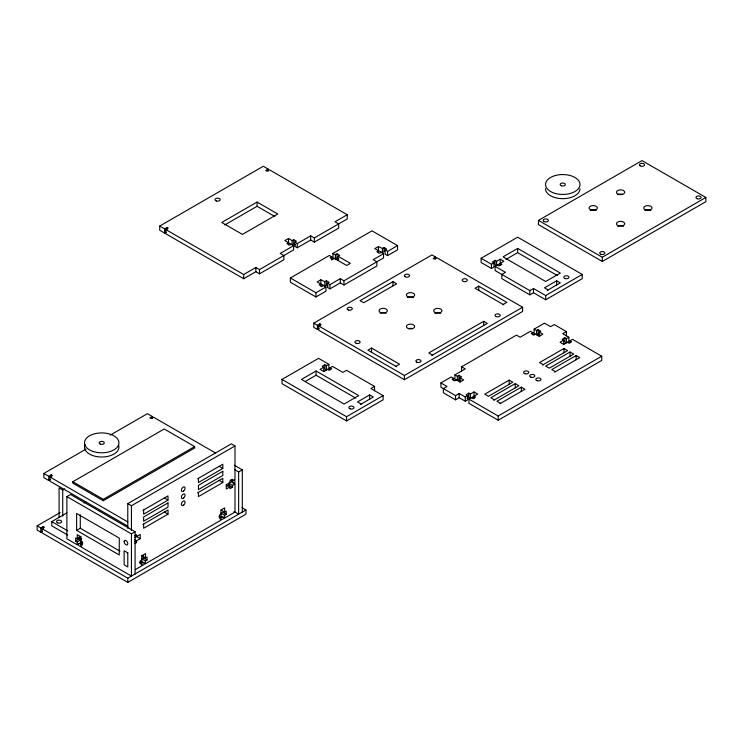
<?xml version="1.0" encoding="UTF-8"?>
<svg xmlns="http://www.w3.org/2000/svg" width="743" height="743" viewBox="0 0 743 743"><rect width="100%" height="100%" fill="white"/><g stroke="black" fill="none" stroke-linecap="round" stroke-linejoin="round"><path stroke-width="1.11" d="M166.228 232.141L164.602 233.079L159.726 230.265L159.726 226.048L263.282 166.265L268.158 169.079L268.158 171.187M159.726 226.048L164.602 228.863L167.036 227.451L168.252 228.157L165.819 229.568L165.819 233.785L243.667 278.727L255.852 271.697L259.502 273.805L283.872 259.744L283.872 255.518L280.213 253.409L293.615 245.673L293.615 249.889L259.502 269.588L255.852 267.48L243.667 274.511L165.819 229.568M268.158 169.079L265.715 170.481L266.932 171.187L269.375 169.775L347.222 214.727L347.222 218.944L314.326 237.936L310.676 235.828L297.274 243.565L294.832 242.153L294.832 246.379L297.274 247.781L310.676 240.045L314.326 242.153L338.697 228.092L338.697 223.866L335.037 221.758L347.222 214.727M257.069 202.068L221.739 222.463L242.45 234.416L277.78 214.021L257.069 202.068L257.069 206.285L224.683 224.98M294.832 242.153L296.42 241.243L293.736 239.692L292.157 240.611L288.498 238.494L284.848 240.611L293.615 245.673M288.498 242.72L286.919 243.63L289.594 245.181L291.182 244.261M295.528 244.949L293.736 243.918L292.157 244.828L292.157 240.611M328.183 286.027L326.4 284.996L324.812 285.906L320.827 284.012L319.239 284.931L321.923 286.473L323.502 285.563L325.945 286.965L325.945 291.191L315.942 296.968L290.355 282.191L290.355 277.975L329.335 255.462L331.777 256.874L331.777 260.041M338.111 260.533L338.111 256.307L350.297 263.347L346.637 265.455L332.994 257.58L332.994 253.354L371.974 230.85L397.561 245.617L397.561 249.834L387.558 255.611L385.106 254.199L385.106 249.982L386.685 249.063L384.01 247.512L382.422 248.431L378.438 246.537L374.778 248.645L382.422 252.648L384.01 251.738L384.01 247.512M331.777 256.874L330.189 257.784L332.873 259.335L334.452 258.415M332.994 253.354L335.427 254.765L337.016 253.846L339.69 255.397L338.111 256.307M338.799 259.103L337.016 258.072L335.427 258.982L335.427 254.765M327.496 283.241L329.948 284.653L340.303 278.671L343.963 280.789L383.555 257.923L383.555 253.707L373.2 259.688L376.85 261.796L376.85 266.013L343.963 285.006L340.303 282.897L329.948 288.878L327.496 287.457L327.496 283.241L329.075 282.321L326.4 280.78L324.812 281.69L320.827 279.795L317.168 281.903L320.827 284.012M378.438 250.753L376.85 251.663L379.534 253.214L381.113 252.304L383.555 253.707M290.355 277.975L315.942 292.742L325.945 286.965M385.106 249.982L387.558 251.394L397.561 245.617M50.348 479.541L48.722 480.48L43.846 477.675L43.846 473.449L86.077 449.069M110.205 435.138L147.402 413.665L152.278 416.479L152.278 418.588M319.072 328.536L317.447 329.474L313.797 327.366L313.797 323.14L431.962 254.914L435.621 257.032L435.621 259.14M43.846 473.449L48.722 476.263L51.156 474.861L52.381 475.557L49.939 476.969L49.939 481.185L127.787 526.128M152.278 416.479L149.835 417.882L151.061 418.588L153.495 417.185L215.377 452.905M313.797 323.14L317.447 325.258L319.889 323.846L321.106 324.552L318.663 325.954L318.663 330.18L404.433 379.692L522.608 311.466L522.608 307.249L436.838 257.728L434.404 259.14L433.188 258.434L435.621 257.032M392.982 281.643L360.086 300.636L363.745 302.745L396.632 283.752L392.982 281.643L392.982 285.869M72.833 481.743L164.203 428.99L194.657 446.571L194.657 447.983L103.286 500.736L72.833 483.145L72.833 481.743L103.286 499.324L194.657 446.571M59.078 517.407L59.078 487.872L62.737 489.981L64.734 488.829M538.461 220.383L642.017 160.599L705.85 197.452L705.85 201.678L602.294 261.462L538.461 224.609L538.461 220.383L602.294 257.236L705.85 197.452M75.647 541.043L79.306 538.935L80.885 539.845L77.235 541.953L75.647 541.043L75.647 537.951L77.235 538.861L77.235 534.644L80.885 536.752L80.885 542.659L77.235 544.768L66.879 538.796L66.879 496.593L70.529 494.485L135.096 531.756L135.096 573.958M495.126 266.365L503.903 261.295L500.243 259.186L496.593 261.295L495.005 260.384L492.33 261.935L493.909 262.846L493.909 267.062L491.476 268.474L481.12 262.493L481.12 258.276L517.667 237.175L582.233 274.455L582.233 278.671L545.687 299.773L533.502 292.742L529.852 294.85L501.831 278.671L501.831 274.455L505.481 272.337L495.126 266.365L495.126 270.582L529.852 290.624L533.502 288.516L545.687 295.547L582.233 274.455M374.565 390.688L374.565 386.471L370.906 388.58L383.091 395.61L383.091 399.836L346.544 420.937L281.978 383.657L281.978 379.432L318.524 358.34L328.88 364.311L328.88 368.537L323.762 371.491L320.103 369.373L323.762 367.265L323.762 371.491M42.425 531.245L40.809 532.183L37.15 530.075L37.15 525.849L60.183 512.549M517.667 248.422L503.048 256.864L545.687 281.486L560.306 273.043L517.667 248.422L517.667 252.648L557.334 275.551M481.12 258.276L491.476 264.248L493.909 262.846M37.15 525.849L40.809 527.957L43.243 526.555L44.459 527.261L42.026 528.663L42.026 532.889L127.787 582.401L245.961 514.175L245.961 509.958L241.977 507.655M67.724 535.062L51.769 525.849L51.769 521.632L66.851 512.921M83.94 503.057L85.956 501.896M505.974 259.4L517.667 252.648M328.88 364.311L326.437 365.723L324.858 364.804L322.174 366.355L323.762 367.265M316.081 370.998L301.463 379.432L344.102 404.053L358.72 395.61L316.081 370.998L316.081 375.215L355.748 398.118M305.364 381.41L316.081 375.215M330.096 369.94L330.096 367.831L332.53 366.42L342.885 372.401L346.544 370.293L374.565 386.471M395.908 366.327L399.558 364.219L371.537 348.04L367.887 350.157L396.558 366.708M503.113 304.435L506.763 302.327L478.743 286.148L475.093 288.256L503.763 304.816M76.622 530.353L119.261 554.975L119.261 538.09L76.622 513.469L76.622 530.353L80.281 528.245L119.939 551.139M127.787 528.384L127.787 503.624L231.342 443.84L234.992 445.949L234.992 479.709L232.559 481.12L230.729 480.062M127.787 503.624L131.446 505.732L234.992 445.949M77.235 538.861L80.885 536.752M66.879 496.593L131.446 533.873L131.446 576.066L80.885 546.885L80.885 544.071L82.714 543.012M142.897 510.376L167.992 495.887L167.992 500.104L143.631 514.175L143.631 509.958M197.722 478.724L222.816 464.236L222.816 468.452L198.446 482.523L198.446 478.306M431.785 355.46L487.278 323.428L483.619 321.32L428.795 352.962L432.454 355.08M547.285 290.411L560.306 282.888L556.656 280.78L544.47 287.81L548.12 289.928M142.897 524.447L167.992 509.958L167.992 514.175L143.631 528.245L143.631 524.019M197.722 492.795L222.816 478.306L222.816 482.523L198.446 496.593L198.446 492.368M360.318 404.545L373.348 397.022L369.689 394.914L357.504 401.944L361.163 404.053M318.663 325.954L404.433 375.475L522.608 307.249M131.446 533.873L135.096 531.756M234.677 469.678L238.652 471.972L242.311 469.864L242.311 512.066M134.771 535.74L136.563 534.709L136.563 536.539M134.734 537.598L140.213 534.431L140.213 538.656L136.563 540.765L134.734 539.706M232.559 487.167L228.909 485.058L228.909 483.229L232.559 485.337L232.559 487.167L229.884 488.718L229.884 486.888L226.225 488.996L226.225 484.77L231.342 481.817L234.992 483.934L234.992 512.066L224.646 518.047L220.987 515.93L220.987 510.023L224.646 507.915L224.646 512.131L226.225 511.221L226.225 514.314L224.646 515.233L220.987 513.116L222.575 512.206L226.225 514.314M281.978 379.432L346.544 416.712L383.091 395.61M227.117 486.089L228.909 485.058M232.559 485.337L234.992 483.934M134.771 543.625L136.563 542.594L136.563 540.765M461.626 370.989L461.626 366.773L516.45 335.121L520.1 337.229L530.456 331.248L532.898 332.66L532.898 334.768M440.915 382.951L447.007 386.462L443.348 388.58L443.348 392.796L455.533 399.827L459.193 397.719L465.276 401.239L467.719 399.827L467.719 395.61L465.276 397.013L459.193 393.502L455.533 395.61L440.915 387.168L440.915 382.951L451.27 376.97L453.704 378.373L453.704 380.49M460.038 382.032L460.038 377.815L463.697 379.924L460.038 382.032L454.92 379.079L454.92 374.862L465.276 368.881L461.626 366.773M539.232 336.319L539.232 332.093L542.882 334.201L539.232 336.319L534.115 333.366L534.115 329.14L544.47 323.159L550.563 326.679L554.213 324.57L566.398 331.601L566.398 335.827M219.157 516.283L220.987 517.342L220.987 520.156L145.452 563.761L141.802 561.652L141.802 555.745L145.452 553.637L145.452 557.854L147.04 556.944L147.04 560.036L145.452 560.946L141.802 558.838L143.38 557.928L147.04 560.036M453.704 378.373L452.125 379.292L454.8 380.843L456.388 379.924M454.92 374.862L457.363 376.264L458.942 375.354L461.626 376.896L460.038 377.815M532.898 332.66L531.31 333.57L533.994 335.121L535.573 334.201M534.115 329.14L536.548 330.551L538.136 329.632L540.811 331.183L539.232 332.093M141.802 559.962L140.213 560.881L140.213 563.974L141.802 563.055L141.802 565.869L135.207 569.677M220.987 514.249L219.399 515.159L219.399 518.252L220.987 517.342M460.734 380.602L458.942 379.571L457.363 380.49L457.363 376.264M539.92 334.889L538.136 333.858L536.548 334.768L536.548 330.551M42.026 528.663L127.787 578.184L245.961 509.958M566.398 331.601L562.739 333.709L568.832 337.229L568.832 341.455L563.714 344.408L560.064 342.291L563.714 340.183L563.714 344.408M570.048 342.857L570.048 340.749L572.491 339.337L601.728 356.222L601.728 360.439L498.172 420.232L468.935 403.347L468.935 399.13L477.703 394.059L474.053 391.951L470.393 394.059L468.814 393.149L466.13 394.691L467.719 395.61M568.832 337.229L566.398 338.641L564.81 337.721L562.135 339.272L563.714 340.183M467.022 398.397L468.814 397.366L470.393 398.285L470.393 394.059M509.141 380.137L484.77 394.199L488.43 396.316L512.791 382.246L509.141 380.137L509.141 384.354M542.52 365.082L567.615 350.594L563.956 348.486L539.594 362.547L543.244 364.664M493.789 400.254L518.883 385.766L515.233 383.648L490.863 397.719L494.522 399.827M570.048 352.006L545.687 366.067L549.337 368.175L573.707 354.114L570.048 352.006L570.048 356.222M499.881 403.765L524.976 389.276L521.317 387.168L496.956 401.239L500.606 403.347M554.705 372.113L579.8 357.624L576.141 355.516L551.78 369.587L555.43 371.695M468.935 399.13L498.172 416.006L601.728 356.222M500.243 263.412L501.831 264.322L499.147 265.873L497.569 264.954M570.048 340.749L571.636 341.659L568.952 343.21L567.373 342.291M257.069 206.285L274.817 216.529M474.053 396.168L475.631 397.087L472.957 398.638L471.368 397.719M330.096 367.831L331.675 368.742L329 370.293L327.412 369.373M234.361 465.276L242.311 469.864M219.157 466.344L222.816 468.452M219.157 480.415L222.816 482.523M226.225 484.77L229.884 486.888M233.961 511.472L238.652 514.175L238.652 471.972M220.987 510.023L224.646 512.131M164.333 497.996L167.992 500.104M164.333 512.066L167.992 514.175M49.939 476.969L127.787 521.911M134.734 535.489L140.213 538.656M134.734 541.536L136.563 542.594M141.802 555.745L145.452 557.854M139.972 562.005L141.802 563.055M51.769 521.632L67.724 530.846M78.702 537.18L81.693 538.907M80.885 540.969L82.473 541.888L82.473 544.981L80.885 544.071M80.699 542.548L82.687 543.7M602.294 257.236L602.294 261.462M576.141 355.516L576.141 359.742M566.398 338.641L566.398 342.857L564.81 341.947L564.81 337.721M563.956 348.486L563.956 352.702M556.656 280.78L556.656 285.006M545.687 295.547L545.687 299.773M538.136 329.632L538.136 333.858M533.502 288.516L533.502 292.742M529.852 290.624L529.852 294.85M521.317 387.168L521.317 391.385M515.233 383.648L515.233 387.874M500.243 259.186L500.243 265.52M498.172 416.006L498.172 420.232M496.593 261.295L496.593 265.52L495.005 264.601L495.005 260.384M491.476 264.248L491.476 268.474M483.619 321.32L483.619 325.536M478.743 286.148L478.743 290.364M474.053 391.951L474.053 398.285M468.814 393.149L468.814 397.366M465.276 397.013L465.276 401.239M459.193 393.502L459.193 397.719M458.942 375.354L458.942 379.571M455.533 395.61L455.533 399.827M404.433 375.475L404.433 379.692M387.558 251.394L387.558 255.611M382.422 248.431L382.422 252.648M378.438 246.537L378.438 252.861M371.537 348.04L371.537 352.266M369.689 394.914L369.689 399.13M346.544 416.712L346.544 420.937M343.963 280.789L343.963 285.006M340.303 278.671L340.303 282.897M337.016 253.846L337.016 258.072M329.948 284.653L329.948 288.878M326.437 365.723L326.437 369.94L324.858 369.03L324.858 364.804M326.4 280.78L326.4 284.996M324.812 281.69L324.812 285.906M320.827 279.795L320.827 286.12M319.889 323.846L319.889 325.954M317.447 325.258L317.447 329.474M315.942 292.742L315.942 296.968M314.326 237.936L314.326 242.153M310.676 235.828L310.676 240.045M297.274 243.565L297.274 247.781M293.736 239.692L293.736 243.918M288.498 238.494L288.498 244.828M259.502 269.588L259.502 273.805M255.852 267.48L255.852 271.697M243.667 274.511L243.667 278.727M232.559 481.12L232.559 479.291L229.884 480.832L229.884 482.662M224.646 515.233L224.646 518.047M167.036 227.451L167.036 229.568M164.602 228.863L164.602 233.079M145.452 560.946L145.452 563.761M143.38 555.857L143.38 557.928M131.446 505.732L131.446 530.493M127.787 578.184L127.787 582.401M103.286 499.324L103.286 500.736M80.281 514.741L80.281 528.245M79.306 536.873L79.306 538.935M77.235 541.953L77.235 544.768M62.737 489.981L62.737 516.116M51.156 474.861L51.156 476.969M48.722 476.263L48.722 480.48M43.243 526.555L43.243 528.663M40.809 527.957L40.809 532.183M579.986 188.722A17.228 9.947 0 0 1 562.748 198.669A17.228 9.947 0 0 1 545.52 188.722M617.647 226.29A4.133 2.387 0 0 1 623.498 226.29M644.933 210.538A4.133 2.387 0 0 1 650.784 210.538M590.304 210.501A4.133 2.387 0 0 1 596.146 210.501M617.647 194.777A4.133 2.387 0 0 1 622.643 194.406M407.601 297.544A4.133 2.387 0 0 1 413.452 297.544M380.258 313.258A4.133 2.387 0 0 1 386.1 313.258M408.455 328.675A4.133 2.387 0 0 1 412.588 328.675M434.887 313.295A4.133 2.387 0 0 1 440.738 313.295M118.685 445.345A17.228 9.947 0 0 1 100.964 457.01A17.228 9.947 0 0 1 85.073 444.5M234.082 479.467A2.582 1.495 60 0 1 234.277 483.08A2.582 1.495 60 0 1 231.407 480.294M219.696 516.747A2.582 1.495 0 0 1 223.55 517.852A2.582 1.495 0 0 1 220.318 519.487M139.972 562.711A2.582 1.495 0 0 1 144.188 563.194A2.582 1.495 0 0 1 141.802 565.256M81.554 546.216A2.582 1.495 0 0 1 78.321 544.573A2.582 1.495 0 0 1 82.176 543.477M167.992 502.918L143.631 516.989L143.631 521.205L167.992 507.144L167.992 502.918M222.816 471.266L198.446 485.337L198.446 489.553L222.816 475.492L222.816 471.266M127.787 552.857L124.137 550.749L124.137 564.819L127.787 566.928L127.787 552.857M550.572 191.527A17.228 9.947 0 0 0 579.391 187.069A17.228 9.947 0 0 0 558.29 174.893A17.228 9.947 0 0 0 550.572 191.527M561.457 185.787A2.582 1.495 0 0 0 565.339 184.496A2.582 1.495 0 0 0 561.457 183.205A2.582 1.495 0 0 0 561.457 185.787M618.501 225.826A4.133 2.387 0 0 0 624.705 223.764A4.133 2.387 0 0 0 618.501 221.693A4.133 2.387 0 0 0 618.501 225.826M645.797 210.074A4.133 2.387 0 0 0 651.992 208.003A4.133 2.387 0 0 0 645.797 205.941A4.133 2.387 0 0 0 645.797 210.074M618.501 194.313A4.133 2.387 0 0 0 624.705 192.251A4.133 2.387 0 0 0 618.501 190.18A4.133 2.387 0 0 0 618.501 194.313M591.159 210.028A4.133 2.387 0 0 0 597.363 207.966A4.133 2.387 0 0 0 591.159 205.895A4.133 2.387 0 0 0 591.159 210.028M640.187 165.875A2.582 1.495 0 0 0 644.506 165.206A2.582 1.495 0 0 0 641.348 163.376A2.582 1.495 0 0 0 640.187 165.875M697.25 198.743A2.582 1.495 0 0 0 701.123 197.452A2.582 1.495 0 0 0 697.25 196.161A2.582 1.495 0 0 0 697.25 198.743M543.941 221.442A2.582 1.495 0 0 0 548.269 220.773A2.582 1.495 0 0 0 545.102 218.944A2.582 1.495 0 0 0 543.941 221.442M601.003 254.31A2.582 1.495 0 0 0 604.886 253.019A2.582 1.495 0 0 0 601.003 251.728A2.582 1.495 0 0 0 601.003 254.31M216.306 200.963A2.582 1.495 0 0 0 220.179 199.672A2.582 1.495 0 0 0 216.306 198.381A2.582 1.495 0 0 0 216.306 200.963M530.994 377.212A2.582 1.495 0 0 0 534.867 375.912A2.582 1.495 0 0 0 530.994 374.621A2.582 1.495 0 0 0 530.994 377.212M524.902 373.692A2.582 1.495 0 0 0 528.775 372.401A2.582 1.495 0 0 0 524.902 371.11A2.582 1.495 0 0 0 524.902 373.692M537.087 380.722A2.582 1.495 0 0 0 540.96 379.432A2.582 1.495 0 0 0 537.087 378.141A2.582 1.495 0 0 0 537.087 380.722M565.107 278.56A2.582 1.495 0 0 0 568.98 277.26A2.582 1.495 0 0 0 565.107 275.969A2.582 1.495 0 0 0 565.107 278.56M350.12 408.864A2.582 1.495 0 0 0 354.002 407.573A2.582 1.495 0 0 0 350.12 406.282A2.582 1.495 0 0 0 350.12 408.864M348.439 310.017A2.582 1.495 0 0 0 352.321 308.726A2.582 1.495 0 0 0 348.439 307.435A2.582 1.495 0 0 0 348.439 310.017M405.167 276.721A2.582 1.495 0 0 0 409.486 276.052A2.582 1.495 0 0 0 406.319 274.223A2.582 1.495 0 0 0 405.167 276.721M496.343 316.629A2.582 1.495 0 0 0 500.215 315.338A2.582 1.495 0 0 0 496.343 314.048A2.582 1.495 0 0 0 496.343 316.629M463.446 281.458A2.582 1.495 0 0 0 467.319 280.167A2.582 1.495 0 0 0 463.446 278.876A2.582 1.495 0 0 0 463.446 281.458M416.619 362.11A2.582 1.495 0 0 0 420.937 361.442A2.582 1.495 0 0 0 417.77 359.612A2.582 1.495 0 0 0 416.619 362.11M356.241 343.359A2.582 1.495 0 0 0 360.114 342.068A2.582 1.495 0 0 0 356.241 340.768A2.582 1.495 0 0 0 356.241 343.359M380.258 312.413A4.133 2.387 0 0 0 387.177 311.345A4.133 2.387 0 0 0 382.106 308.419A4.133 2.387 0 0 0 380.258 312.413M408.455 328.592A4.133 2.387 0 0 0 414.659 326.521A4.133 2.387 0 0 0 408.455 324.45A4.133 2.387 0 0 0 408.455 328.592M435.742 312.831A4.133 2.387 0 0 0 441.946 310.769A4.133 2.387 0 0 0 435.742 308.698A4.133 2.387 0 0 0 435.742 312.831M408.455 297.079A4.133 2.387 0 0 0 414.659 295.008A4.133 2.387 0 0 0 408.455 292.946A4.133 2.387 0 0 0 408.455 297.079M93.107 451.465A17.228 9.947 0 0 0 118.945 442.856A17.228 9.947 0 0 0 93.107 434.237A17.228 9.947 0 0 0 93.107 451.465M100.426 444.147A2.582 1.495 0 0 0 104.299 442.856A2.582 1.495 0 0 0 100.426 441.565A2.582 1.495 0 0 0 100.426 444.147M124.137 541.61A2.582 1.495 60 0 0 126.877 545.018A2.582 1.495 60 0 0 126.877 541.359A2.582 1.495 60 0 0 124.137 541.61M183.697 498.005A2.582 1.495 -60 0 0 184.515 494.002A2.582 1.495 -60 0 0 181.459 496.714A2.582 1.495 -60 0 0 183.697 498.005M183.697 505.036A2.582 1.495 -60 0 0 184.515 501.033A2.582 1.495 -60 0 0 181.459 503.745A2.582 1.495 -60 0 0 183.697 505.036M183.697 490.974A2.582 1.495 -60 0 0 184.515 486.971A2.582 1.495 -60 0 0 181.459 489.674A2.582 1.495 -60 0 0 183.697 490.974M57.787 522.923A2.582 1.495 0 0 0 61.66 521.632A2.582 1.495 0 0 0 57.787 520.341A2.582 1.495 0 0 0 57.787 522.923"/></g></svg>
